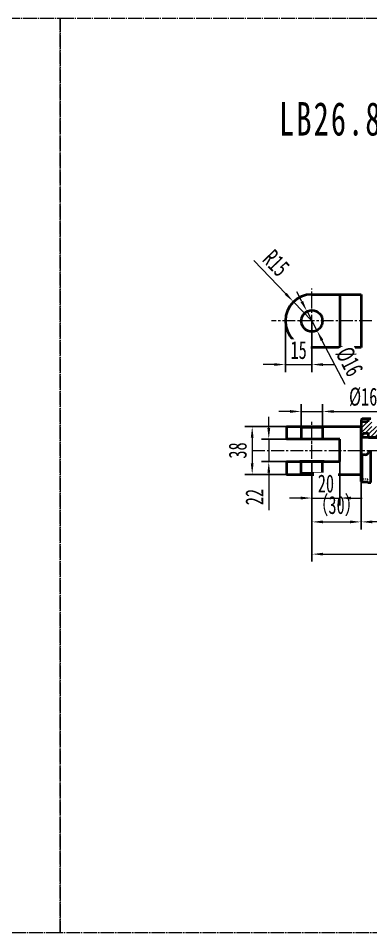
# Model space of a CAD drawing. Header units: millimetres. Extents: x -569 to 3326, y -244 to 615.
# Drawn here: x 1521 to 1852, y -244 to 615 of the extents above; entities that cross this region are included whole.
import ezdxf

# ---------------------------------------------------------------- set-up
doc = ezdxf.new("R2010")
doc.units = ezdxf.units.MM
doc.header["$PDSIZE"] = -5
for name, pattern in [('AD_LTYPE2 0 mm', [16, 13, -1, 1, -1]), ('点画线', [18, 12, -2, 2, -2]), ('虚线', [2, 1, -1])]:
    doc.linetypes.add(name, pattern=pattern)
doc.layers.get('0').update_dxf_attribs({"lineweight": 35})
for name, color, linetype, lineweight in [('ACAD1轮廓实线层', 7, 'Continuous', 30), ('ACAD3中心线层', 1, 'AD_LTYPE2 0 mm', 0), ('EB0', 7, 'Continuous', 35), ('中心线层', 1, '点画线', 18), ('剖面线层', 4, 'Continuous', 18), ('尺寸线层', 3, 'Continuous', 18), ('虚线层', 6, '虚线', 18)]:
    doc.layers.add(name, color=color, linetype=linetype, lineweight=lineweight)
doc.styles.add('UserTxtStyle7', font='', dxfattribs={"width": 0.667})
doc.styles.add('标准', font='', dxfattribs={"width": 0.667})
doc.styles.get('UserTxtStyle7').set_extended_font_data('宋体')
doc.styles.get('标准').set_extended_font_data('宋体')
doc.dimstyles.new('标准', dxfattribs={"dimscale": 3.5, "dimtxt": 4.816406, "dimasz": 3, "dimexe": 2, "dimexo": 0, "dimgap": 1.465905, "dimtad": 1, "dimdec": 1, "dimdsep": 46, "dimtxsty": '标准', "dimblk": '_CAXARROW', "dimcen": 0, "dimdle": 3, "dimaunit": 1, "dimazin": 2, "dimtfac": 0.707107, "dimtdec": 3, "dimtmove": 0, "dimatfit": 3, "dimfxl": 1, "dimfrac": 2, "dimtolj": 1, "dimtzin": 0, "dimlwd": 18, "dimarcsym": 0})

# ---------------------------------------------------------------- blocks, each defined once
blk = doc.blocks.new('_CAXARROW')
blk.add_hatch(color=0).paths.add_polyline_path([(0, 0), (-1, 0.125), (-1, -0.125)], flags=0)
blk = doc.blocks.new('*D116')
at = {"layer": 'Defpoints', "color": 0, "linetype": 'Continuous', "transparency": 16777216}
for p in [(1797.13, 182.75), (1843.49, 179.68), (1843.49, 141.58)]:
    blk.add_point(p, dxfattribs=at)
at = {"layer": '尺寸线层', "color": 0, "linetype": 'Continuous', "lineweight": -2, "transparency": 16777216}
for p, q in [((1797.13, 182.75), (1797.13, 134.58)), ((1843.49, 179.68), (1843.49, 134.58))]:
    blk.add_line(p, q, dxfattribs=at)
at = {"layer": '尺寸线层', "color": 0, "linetype": 'Continuous', "lineweight": 18, "transparency": 16777216}
blk.add_line((1807.63, 141.58), (1832.99, 141.58), dxfattribs=at)
at = {"layer": '尺寸线层', "color": 0, "linetype": 'Continuous', "lineweight": 18, "transparency": 16777216, "xscale": 10.5, "yscale": 10.5, "zscale": 10.5, "rotation": 180}
blk.add_blockref('_CAXARROW', (1797.13, 141.58), dxfattribs=at)
at = {"layer": '尺寸线层', "color": 0, "linetype": 'Continuous', "lineweight": 18, "transparency": 16777216, "xscale": 10.5, "yscale": 10.5, "zscale": 10.5}
blk.add_blockref('_CAXARROW', (1843.49, 141.58), dxfattribs=at)
at = {"layer": '尺寸线层', "color": 0, "linetype": 'Continuous', "lineweight": 35, "transparency": 16777216, "insert": (1820.31, 156.37), "char_height": 16.857, "width": 36.8657, "attachment_point": 5, "style": '标准', "bg_fill": 3, "box_fill_scale": 1.1, "bg_fill_color": 256, "bg_fill_true_color": 13158600, "bg_fill_transparency": 0}
blk.add_mtext('\\A1;（30）', dxfattribs=at)
blk = doc.blocks.new('*D117')
at = {"layer": 'Defpoints', "color": 0, "linetype": 'Continuous', "transparency": 16777216}
for p in [(1903.49, 192.19), (1843.49, 179.68), (1843.49, 141.58)]:
    blk.add_point(p, dxfattribs=at)
at = {"layer": '尺寸线层', "color": 0, "linetype": 'Continuous', "lineweight": -2, "transparency": 16777216}
for p, q in [((1903.49, 192.19), (1903.49, 134.58)), ((1843.49, 179.68), (1843.49, 134.58))]:
    blk.add_line(p, q, dxfattribs=at)
at = {"layer": '尺寸线层', "color": 0, "linetype": 'Continuous', "lineweight": 18, "transparency": 16777216}
blk.add_line((1892.99, 141.58), (1853.99, 141.58), dxfattribs=at)
at = {"layer": '尺寸线层', "color": 0, "linetype": 'Continuous', "lineweight": 18, "transparency": 16777216, "xscale": 10.5, "yscale": 10.5, "zscale": 10.5, "rotation": 180}
blk.add_blockref('_CAXARROW', (1843.49, 141.58), dxfattribs=at)
at = {"layer": '尺寸线层', "color": 0, "linetype": 'Continuous', "lineweight": 18, "transparency": 16777216, "xscale": 10.5, "yscale": 10.5, "zscale": 10.5}
blk.add_blockref('_CAXARROW', (1903.49, 141.58), dxfattribs=at)
at = {"layer": '尺寸线层', "color": 0, "linetype": 'Continuous', "lineweight": 35, "transparency": 16777216, "insert": (1873.49, 155.14), "char_height": 16.857, "width": 19.2656, "attachment_point": 5, "style": '标准', "bg_fill": 3, "box_fill_scale": 1.1, "bg_fill_color": 256, "bg_fill_true_color": 13158600, "bg_fill_transparency": 0}
blk.add_mtext('\\A1;50', dxfattribs=at)
blk = doc.blocks.new('*D119')
at = {"layer": 'Defpoints', "color": 0, "transparency": 16777216}
for p in [(1797.13, 198.18), (1823.49, 198.18)]:
    blk.add_point(p, dxfattribs=at)
at = {"layer": '尺寸线层', "color": 0, "linetype": 'Continuous', "lineweight": -2, "transparency": 16777216}
for p, q in [((1797.13, 198.18), (1797.13, 156.99)), ((1823.49, 198.18), (1823.49, 156.99))]:
    blk.add_line(p, q, dxfattribs=at)
at = {"layer": '尺寸线层', "color": 0, "linetype": 'Continuous', "lineweight": 18, "transparency": 16777216}
for p, q in [((1786.63, 163.99), (1776.13, 163.99)), ((1797.13, 163.99), (1823.49, 163.99)), ((1833.99, 163.99), (1844.49, 163.99))]:
    blk.add_line(p, q, dxfattribs=at)
at = {"layer": '尺寸线层', "color": 0, "lineweight": 18, "transparency": 16777216, "xscale": 10.5, "yscale": 10.5, "zscale": 10.5}
blk.add_blockref('_CAXARROW', (1797.13, 163.99), dxfattribs=at)
at = {"layer": '尺寸线层', "color": 0, "lineweight": 18, "transparency": 16777216, "xscale": 10.5, "yscale": 10.5, "zscale": 10.5, "rotation": 180}
blk.add_blockref('_CAXARROW', (1823.49, 163.99), dxfattribs=at)
at = {"layer": '尺寸线层', "color": 0, "transparency": 16777216, "insert": (1810.31, 177.55), "char_height": 16.857, "width": 19.2656, "attachment_point": 5, "style": '标准', "bg_fill": 3, "box_fill_scale": 1.1, "bg_fill_color": 256, "bg_fill_true_color": 13158600, "bg_fill_transparency": 0}
blk.add_mtext('\\A1;20', dxfattribs=at)
at = {"layer": 'Defpoints', "color": 0, "transparency": 16777216}
blk.add_point((1823.49, 163.99), dxfattribs=at)
blk = doc.blocks.new('*D121')
at = {"layer": 'Defpoints', "color": 0, "transparency": 16777216}
for p in [(1807.13, 245.34), (1787.13, 230.38), (1807.13, 230.38)]:
    blk.add_point(p, dxfattribs=at)
at = {"layer": '尺寸线层', "color": 0, "linetype": 'Continuous', "lineweight": -2, "transparency": 16777216}
for p, q in [((1787.13, 230.38), (1787.13, 252.34)), ((1807.13, 230.38), (1807.13, 252.34))]:
    blk.add_line(p, q, dxfattribs=at)
at = {"layer": '尺寸线层', "color": 0, "linetype": 'Continuous', "lineweight": 18, "transparency": 16777216}
for p, q in [((1776.63, 245.34), (1766.13, 245.34)), ((1787.13, 245.34), (1807.13, 245.34)), ((1817.63, 245.34), (1862.65, 245.34))]:
    blk.add_line(p, q, dxfattribs=at)
at = {"layer": '尺寸线层', "color": 0, "lineweight": 18, "transparency": 16777216, "xscale": 10.5, "yscale": 10.5, "zscale": 10.5}
blk.add_blockref('_CAXARROW', (1787.13, 245.34), dxfattribs=at)
at = {"layer": '尺寸线层', "color": 0, "lineweight": 18, "transparency": 16777216, "xscale": 10.5, "yscale": 10.5, "zscale": 10.5, "rotation": 180}
blk.add_blockref('_CAXARROW', (1807.13, 245.34), dxfattribs=at)
at = {"layer": '尺寸线层', "color": 0, "transparency": 16777216, "insert": (1845.39, 258.9), "char_height": 16.857, "width": 27.8849, "attachment_point": 5, "style": '标准', "bg_fill": 3, "box_fill_scale": 1.1, "bg_fill_color": 256, "bg_fill_true_color": 13158600, "bg_fill_transparency": 0}
blk.add_mtext('\\A1;%%C16', dxfattribs=at)
blk = doc.blocks.new('*D122')
at = {"layer": 'Defpoints', "color": 0, "transparency": 16777216}
for p in [(1773.13, 231.18), (1740.92, 186.18), (1773.13, 186.18)]:
    blk.add_point(p, dxfattribs=at)
at = {"layer": '尺寸线层', "color": 0, "linetype": 'Continuous', "lineweight": -2, "transparency": 16777216}
for p, q in [((1773.13, 231.18), (1733.92, 231.18)), ((1773.13, 186.18), (1733.92, 186.18))]:
    blk.add_line(p, q, dxfattribs=at)
at = {"layer": '尺寸线层', "color": 0, "linetype": 'Continuous', "lineweight": 18, "transparency": 16777216}
blk.add_line((1740.92, 220.68), (1740.92, 196.68), dxfattribs=at)
at = {"layer": '尺寸线层', "color": 0, "lineweight": 18, "transparency": 16777216, "xscale": 10.5, "yscale": 10.5, "zscale": 10.5}
for p, rotation in [((1740.92, 231.18), 90), ((1740.92, 186.18), 270)]:
    blk.add_blockref('_CAXARROW', p, dxfattribs=dict(at, rotation=rotation))
at = {"layer": '尺寸线层', "color": 0, "transparency": 16777216, "insert": (1727.36, 208.68), "char_height": 16.857, "width": 19.2656, "attachment_point": 5, "rotation": 90, "style": '标准', "bg_fill": 3, "box_fill_scale": 1.1, "bg_fill_color": 256, "bg_fill_true_color": 13158600, "bg_fill_transparency": 0}
blk.add_mtext('\\A1;38', dxfattribs=at)
blk = doc.blocks.new('*D123')
at = {"layer": 'Defpoints', "color": 0, "transparency": 16777216}
for p in [(1773.13, 219.18), (1756.55, 198.18), (1773.13, 198.18)]:
    blk.add_point(p, dxfattribs=at)
at = {"layer": '尺寸线层', "color": 0, "linetype": 'Continuous', "lineweight": 18, "transparency": 16777216}
for p, q in [((1756.55, 229.68), (1756.55, 240.18)), ((1756.55, 219.18), (1756.55, 198.18)), ((1756.55, 187.68), (1756.55, 152.66))]:
    blk.add_line(p, q, dxfattribs=at)
at = {"layer": '尺寸线层', "color": 0, "linetype": 'Continuous', "lineweight": -2, "transparency": 16777216}
for p, q in [((1773.13, 219.18), (1749.55, 219.18)), ((1773.13, 198.18), (1749.55, 198.18))]:
    blk.add_line(p, q, dxfattribs=at)
at = {"layer": '尺寸线层', "color": 0, "lineweight": 18, "transparency": 16777216, "xscale": 10.5, "yscale": 10.5, "zscale": 10.5}
for p, rotation in [((1756.55, 219.18), 270), ((1756.55, 198.18), 90)]:
    blk.add_blockref('_CAXARROW', p, dxfattribs=dict(at, rotation=rotation))
at = {"layer": '尺寸线层', "color": 0, "transparency": 16777216, "insert": (1743, 164.92), "char_height": 16.857, "width": 19.2656, "attachment_point": 5, "rotation": 90, "style": '标准', "bg_fill": 3, "box_fill_scale": 1.1, "bg_fill_color": 256, "bg_fill_true_color": 13158600, "bg_fill_transparency": 0}
blk.add_mtext('\\A1;22', dxfattribs=at)
blk = doc.blocks.new('*D109')
at = {"layer": 'Defpoints', "color": 0, "transparency": 16777216}
for p in [(1797.13, 182.75), (2249.85, 183.7), (2249.85, 111.29)]:
    blk.add_point(p, dxfattribs=at)
at = {"layer": '尺寸线层', "color": 0, "linetype": 'Continuous', "lineweight": -2, "transparency": 16777216}
for p, q in [((1797.13, 182.75), (1797.13, 104.29)), ((2249.85, 183.7), (2249.85, 104.29))]:
    blk.add_line(p, q, dxfattribs=at)
at = {"layer": '尺寸线层', "color": 0, "linetype": 'Continuous', "lineweight": 18, "transparency": 16777216}
blk.add_line((1807.63, 111.29), (2239.35, 111.29), dxfattribs=at)
at = {"layer": '尺寸线层', "color": 0, "lineweight": 18, "transparency": 16777216, "xscale": 10.5, "yscale": 10.5, "zscale": 10.5, "rotation": 180}
blk.add_blockref('_CAXARROW', (1797.13, 111.29), dxfattribs=at)
at = {"layer": '尺寸线层', "color": 0, "lineweight": 18, "transparency": 16777216, "xscale": 10.5, "yscale": 10.5, "zscale": 10.5}
blk.add_blockref('_CAXARROW', (2249.85, 111.29), dxfattribs=at)
at = {"layer": '尺寸线层', "color": 0, "transparency": 16777216, "insert": (2023.49, 124.85), "char_height": 16.857, "width": 27.6707, "attachment_point": 5, "style": '标准', "bg_fill": 3, "box_fill_scale": 1.1, "bg_fill_color": 256, "bg_fill_true_color": 13158600, "bg_fill_transparency": 0}
blk.add_mtext('\\A1;440', dxfattribs=at)
blk = doc.blocks.new('*D110')
at = {"layer": 'Defpoints', "color": 0, "transparency": 16777216}
for p in [(1779.76, 348.38), (1797.13, 330.4)]:
    blk.add_point(p, dxfattribs=at)
at = {"layer": '尺寸线层', "color": 0, "linetype": 'Continuous', "lineweight": 18, "transparency": 16777216}
for p, q in [((1742.32, 387.12), (1772.46, 355.93)), ((1797.13, 330.4), (1779.76, 348.38))]:
    blk.add_line(p, q, dxfattribs=at)
at = {"layer": '尺寸线层', "color": 0, "lineweight": 18, "transparency": 16777216, "xscale": 10.5, "yscale": 10.5, "zscale": 10.5, "rotation": 314.0224746390834}
blk.add_blockref('_CAXARROW', (1779.76, 348.38), dxfattribs=at)
at = {"layer": '尺寸线层', "color": 0, "transparency": 16777216, "insert": (1763.49, 384.72), "char_height": 16.857, "width": 27.4565, "attachment_point": 5, "rotation": 314.02247, "style": '标准', "bg_fill": 3, "box_fill_scale": 1.1, "bg_fill_color": 256, "bg_fill_true_color": 13158600, "bg_fill_transparency": 0}
blk.add_mtext('\\A1;R15', dxfattribs=at)
blk = doc.blocks.new('*D111')
at = {"layer": 'Defpoints', "color": 0, "transparency": 16777216}
for p in [(1772.13, 330.4), (1797.13, 330.4)]:
    blk.add_point(p, dxfattribs=at)
at = {"layer": '尺寸线层', "color": 0, "linetype": 'Continuous', "lineweight": -2, "transparency": 16777216}
for p, q in [((1772.13, 330.4), (1772.13, 282.42)), ((1797.13, 330.4), (1797.13, 282.42))]:
    blk.add_line(p, q, dxfattribs=at)
at = {"layer": '尺寸线层', "color": 0, "linetype": 'Continuous', "lineweight": 18, "transparency": 16777216}
for p, q in [((1761.63, 289.42), (1751.13, 289.42)), ((1772.13, 289.42), (1797.13, 289.42)), ((1807.63, 289.42), (1818.13, 289.42))]:
    blk.add_line(p, q, dxfattribs=at)
at = {"layer": '尺寸线层', "color": 0, "lineweight": 18, "transparency": 16777216, "xscale": 10.5, "yscale": 10.5, "zscale": 10.5}
blk.add_blockref('_CAXARROW', (1772.13, 289.42), dxfattribs=at)
at = {"layer": '尺寸线层', "color": 0, "lineweight": 18, "transparency": 16777216, "xscale": 10.5, "yscale": 10.5, "zscale": 10.5, "rotation": 180}
blk.add_blockref('_CAXARROW', (1797.13, 289.42), dxfattribs=at)
at = {"layer": '尺寸线层', "color": 0, "transparency": 16777216, "insert": (1784.63, 302.98), "char_height": 16.857, "width": 19.2656, "attachment_point": 5, "style": '标准', "bg_fill": 3, "box_fill_scale": 1.1, "bg_fill_color": 256, "bg_fill_true_color": 13158600, "bg_fill_transparency": 0}
blk.add_mtext('\\A1;15', dxfattribs=at)
at = {"layer": 'Defpoints', "color": 0, "transparency": 16777216}
blk.add_point((1797.13, 289.42), dxfattribs=at)
blk = doc.blocks.new('*D112')
at = {"layer": 'Defpoints', "color": 0, "transparency": 16777216}
for p in [(1792.51, 339.27), (1801.75, 321.53)]:
    blk.add_point(p, dxfattribs=at)
at = {"layer": '尺寸线层', "color": 0, "linetype": 'Continuous', "lineweight": 18, "transparency": 16777216}
for p, q in [((1787.66, 348.58), (1782.81, 357.9)), ((1792.51, 339.27), (1801.75, 321.53)), ((1828.28, 270.57), (1806.6, 312.22))]:
    blk.add_line(p, q, dxfattribs=at)
at = {"layer": '尺寸线层', "color": 0, "lineweight": 18, "transparency": 16777216, "xscale": 10.5, "yscale": 10.5, "zscale": 10.5}
for p, rotation in [((1792.51, 339.27), 297.5013526992787), ((1801.75, 321.53), 117.5013526992787)]:
    blk.add_blockref('_CAXARROW', p, dxfattribs=dict(at, rotation=rotation))
at = {"layer": '尺寸线层', "color": 0, "transparency": 16777216, "insert": (1832.34, 292.14), "char_height": 16.857, "width": 27.8849, "attachment_point": 5, "rotation": 297.50135, "style": '标准', "bg_fill": 3, "box_fill_scale": 1.1, "bg_fill_color": 256, "bg_fill_true_color": 13158600, "bg_fill_transparency": 0}
blk.add_mtext('\\A1;%%C16', dxfattribs=at)

msp = doc.modelspace()

# ---------------------------------------------------------------- linework, layer by layer
at = {"layer": 'ACAD3中心线层'}
msp.add_lwpolyline([(677.12, 614.78), (1560.09, 614.78), (1560.09, -244.45), (677.12, -244.45)], close=True, dxfattribs=at)
at = {"layer": 'EB0', "color": 7}
for p, q in [((1797.13, 355.4), (1843.49, 355.4)), ((1843.49, 305.4), (1797.13, 305.4))]:
    msp.add_line(p, q, dxfattribs=at)
at = {"layer": 'EB0'}
for p, q in [((1823.49, 355.4), (1823.49, 305.4)), ((1843.49, 237.68), (1843.49, 186.18)), ((1849.84, 238.68), (1852.49, 238.68)), ((1843.49, 179.68), (1843.49, 231.18)), ((1850.49, 220.93), (1850.49, 224.93)), ((1823.49, 198.18), (1823.49, 219.18)), ((1903.49, 220.93), (1843.49, 220.93)), ((1852.49, 178.68), (1852.49, 208.68)), ((1846.94, 204.68), (1843.49, 204.68)), ((1844.27, 178.89), (1844.27, 204.68)), ((1849.84, 178.68), (1852.49, 178.68))]:
    msp.add_line(p, q, dxfattribs=at)
at = {"layer": 'EB0', "linetype": 'Continuous', "lineweight": 35}
for p, q in [((1844.27, 238.47), (1843.49, 237.68)), ((1849.84, 235.68), (1843.49, 235.68)), ((1849.84, 238.47), (1844.27, 238.47)), ((1849.84, 238.68), (1849.84, 235.68)), ((1773.13, 231.18), (1773.13, 219.18)), ((1773.13, 231.18), (1843.49, 231.18)), ((1845.49, 224.93), (1850.49, 224.93)), ((1845.49, 222.93), (1845.49, 224.93)), ((1823.49, 219.18), (1773.13, 219.18)), ((1843.49, 222.93), (1845.49, 222.93)), ((1850.49, 220.93), (1858.49, 220.93)), ((1773.13, 198.18), (1773.13, 186.18)), ((1773.13, 198.18), (1785.63, 198.18)), ((1808.63, 198.18), (1785.63, 198.18)), ((1787.13, 198.18), (1823.49, 198.18)), ((1844.27, 178.89), (1843.49, 179.68)), ((1849.84, 178.89), (1844.27, 178.89))]:
    msp.add_line(p, q, dxfattribs=at)
at = {"layer": 'EB0', "color": 8, "lineweight": 35}
for p, q in [((1787.13, 230.38), (1786.33, 231.18)), ((1807.13, 230.38), (1787.13, 230.38)), ((1787.13, 230.38), (1787.13, 219.18)), ((1807.13, 230.38), (1807.93, 231.18)), ((1807.13, 230.38), (1807.13, 219.18)), ((1787.13, 186.98), (1787.13, 198.18)), ((1787.13, 186.98), (1786.33, 186.18))]:
    msp.add_line(p, q, dxfattribs=at)
at = {"layer": 'EB0', "color": 7}
msp.add_lwpolyline([(1843.49, 355.4), (1843.49, 305.4)], dxfattribs=at)
at = {"layer": 'EB0'}
msp.add_circle((1797.13, 330.4), 10, dxfattribs=at)
at = {"layer": 'EB0', "color": 7}
msp.add_arc((1797.13, 330.4), 25, 90, 270, dxfattribs=at)
at = {"layer": 'EB0'}
msp.add_arc((1846.94, 208.68), 4, 269.99998, 360, dxfattribs=at)
at = {"layer": '中心线层', "linetype": '点画线', "lineweight": 18}
for p, q in [((1797.13, 288), (1797.13, 360.88)), ((1740.92, 208.68), (2372.03, 208.68))]:
    msp.add_line(p, q, dxfattribs=at)
at = {"layer": '中心线层'}
msp.add_line((1853.49, 330.4), (1759.18, 330.4), dxfattribs=at)
at = {"layer": '虚线层', "linetype": '虚线', "lineweight": 18}
for p, q in [((1849.84, 181.68), (1843.49, 181.68)), ((1849.84, 178.68), (1849.84, 181.68))]:
    msp.add_line(p, q, dxfattribs=at)

# ---------------------------------------------------------------- texts
at = {"layer": 'ACAD1轮廓实线层', "linetype": 'Continuous', "lineweight": 18, "insert": (1766.27, 536.06), "char_height": 31.4415, "width": 421.8358, "attachment_point": 1, "line_spacing_factor": 1.15057, "style": 'UserTxtStyle7'}
msp.add_mtext('{\\T1.137;LB26.83000锁紧油缸}', dxfattribs=at)

# ---------------------------------------------------------------- next in the draw order: dimensions: what is measured, and where the dimension line sits
at = {"layer": '尺寸线层'}
dim = msp.add_radius_dim(center=(1797.13, 330.4), mpoint=(1779.76, 348.38), text='R15', dimstyle='标准', override={"dimsah": 1, "dimtfill": 1, "dimtzin": 0}, dxfattribs=at)
dim.commit()
dim.dimension.update_dxf_attribs({"geometry": '*D110', "text_midpoint": (1763.49, 384.72)})
at = {"layer": '尺寸线层', "linetype": 'Continuous', "lineweight": 35}
dim = msp.add_linear_dim(base=(1843.49, 141.58), p1=(1797.13, 182.75), p2=(1843.49, 179.68), text='（30）', dimstyle='标准', override={"dimsah": 1, "dimtfac": 1, "dimtfill": 1, "dimtzin": 0}, dxfattribs=at)
dim.commit()
dim.dimension.update_dxf_attribs({"geometry": '*D116', "text_midpoint": (1820.31, 156.37)})

# ---------------------------------------------------------------- next in the draw order: linework, layer by layer
at = {"layer": 'EB0', "color": 8, "lineweight": 35}
for q in [(1807.13, 198.18), (1787.13, 186.98), (1807.93, 186.18)]:
    msp.add_line((1807.13, 186.98), q, dxfattribs=at)
at = {"layer": '中心线层', "linetype": '点画线', "lineweight": 18}
for p in [(1797.13, 182.75), (1797.13, 183.7)]:
    msp.add_line(p, (1797.13, 236.73), dxfattribs=at)

# ---------------------------------------------------------------- next in the draw order: dimensions: what is measured, and where the dimension line sits
at = {"layer": '尺寸线层'}
dim = msp.add_linear_dim(base=(1797.13, 289.42), p1=(1772.13, 330.4), p2=(1797.13, 330.4), text='15', dimstyle='标准', override={"dimsah": 1, "dimtfill": 1, "dimtzin": 0}, dxfattribs=at)
dim.commit()
dim.dimension.update_dxf_attribs({"geometry": '*D111', "text_midpoint": (1784.63, 302.98)})
at = {"layer": '尺寸线层', "linetype": 'Continuous', "lineweight": 35}
dim = msp.add_linear_dim(base=(1843.49, 141.58), p1=(1903.49, 192.19), p2=(1843.49, 179.68), text='50', dimstyle='标准', override={"dimsah": 1, "dimtfill": 1}, dxfattribs=at)
dim.commit()
dim.dimension.update_dxf_attribs({"geometry": '*D117', "text_midpoint": (1873.49, 155.14)})

# ---------------------------------------------------------------- next in the draw order: linework, layer by layer
at = {"layer": 'EB0', "linetype": 'Continuous', "lineweight": 35}
for p, q in [((1843.49, 186.18), (1843.49, 231.18)), ((1773.13, 186.18), (1843.49, 186.18))]:
    msp.add_line(p, q, dxfattribs=at)
at = {"layer": 'EB0'}
msp.add_line((1843.49, 187.93), (1843.49, 229.43), dxfattribs=at)
msp.add_line((1843.49, 187.93), (1843.49, 229.43), dxfattribs=at)

# ---------------------------------------------------------------- next in the draw order: dimensions: what is measured, and where the dimension line sits
at = {"layer": '尺寸线层'}
for base, p1, p2, text, picture, middle in [((1807.13, 245.34), (1787.13, 230.38), (1807.13, 230.38), '%%C16', '*D121', (1845.39, 258.9)), ((1823.49, 163.99), (1797.13, 198.18), (1823.49, 198.18), '20', '*D119', (1810.31, 177.55))]:
    dim = msp.add_linear_dim(base=base, p1=p1, p2=p2, text=text, dimstyle='标准', override={"dimsah": 1, "dimtfill": 1, "dimtzin": 0}, dxfattribs=at)
    dim.commit()
    dim.dimension.update_dxf_attribs({"geometry": picture, "text_midpoint": middle})

# ---------------------------------------------------------------- next in the draw order: hatches: boundary and pattern name
at = {"layer": '剖面线层'}
h = msp.add_hatch(dxfattribs=at)
h.set_pattern_fill('无图案', color=256, scale=3, angle=45, style=0, pattern_type=0)
h.set_pattern_definition([(45, (2019.677, 189.404), (-2.12132, 2.12132), [])])
h.paths.add_polyline_path([(1843.49, 222.93), (1843.49, 230.24), (1843.49, 231.18), (1843.49, 235.68), (1849.84, 235.68), (1849.84, 238.47), (1849.84, 238.68), (1852.49, 238.68), (1853.49, 237.68), (1853.49, 232.48), (1853.49, 231.18), (1857.49, 231.18), (1857.49, 231.41), (1858.34, 231.18), (1878.49, 231.18), (1878.49, 228.68), (1879.49, 228.68), (1882.99, 228.68), (1885.49, 228.68), (1885.49, 226.18), (1891.09, 226.18), (1891.09, 228.68), (1894.09, 228.68), (1895.09, 227.68), (1895.09, 226.18), (1902.49, 226.18), (1903.49, 225.18), (1903.49, 223.43), (1870.99, 223.43), (1870.99, 220.93), (1865.99, 220.93), (1865.99, 225.93), (1858.49, 225.93), (1858.49, 220.93), (1850.49, 220.93), (1850.49, 224.93), (1845.49, 224.93), (1845.49, 222.93)], flags=0)

# ---------------------------------------------------------------- next in the draw order: dimensions: what is measured, and where the dimension line sits
at = {"layer": '尺寸线层'}
dim = msp.add_diameter_dim_2p(p1=(1792.51, 339.27), p2=(1801.75, 321.53), text='%%C16', dimstyle='标准', override={"dimsah": 1, "dimtfill": 1, "dimtzin": 0}, dxfattribs=at)
dim.commit()
dim.dimension.update_dxf_attribs({"geometry": '*D112', "text_midpoint": (1820.31, 285.88), "dimtype": 163})
dim = msp.add_linear_dim(base=(1740.92, 186.18), p1=(1773.13, 231.18), p2=(1773.13, 186.18), angle=270, text='38', dimstyle='标准', override={"dimsah": 1, "dimtfill": 1, "dimtzin": 0}, dxfattribs=at)
dim.commit()
dim.dimension.update_dxf_attribs({"geometry": '*D122', "text_midpoint": (1727.36, 208.68)})
dim = msp.add_linear_dim(base=(2249.85, 111.29), p1=(1797.13, 182.75), p2=(2249.85, 183.7), text='440', dimstyle='标准', override={"dimsah": 1, "dimtfill": 1, "dimtzin": 0}, dxfattribs=at)
dim.commit()
dim.dimension.update_dxf_attribs({"geometry": '*D109', "text_midpoint": (2023.49, 124.85)})

# ---------------------------------------------------------------- next in the draw order: dimensions: what is measured, and where the dimension line sits
dim = msp.add_linear_dim(base=(1756.55, 198.18), p1=(1773.13, 219.18), p2=(1773.13, 198.18), angle=270, text='22', dimstyle='标准', override={"dimsah": 1, "dimtfill": 1, "dimtzin": 0}, dxfattribs=at)
dim.commit()
dim.dimension.update_dxf_attribs({"geometry": '*D123', "text_midpoint": (1743, 164.92)})

# ---------------------------------------------------------------- next in the draw order: linework, layer by layer
at = {"layer": 'ACAD3中心线层'}
msp.add_lwpolyline([(1560.09, 614.78), (2443.07, 614.78), (2443.07, -244.45), (1560.09, -244.45)], close=True, dxfattribs=at)

doc.saveas('drawing.dxf')
